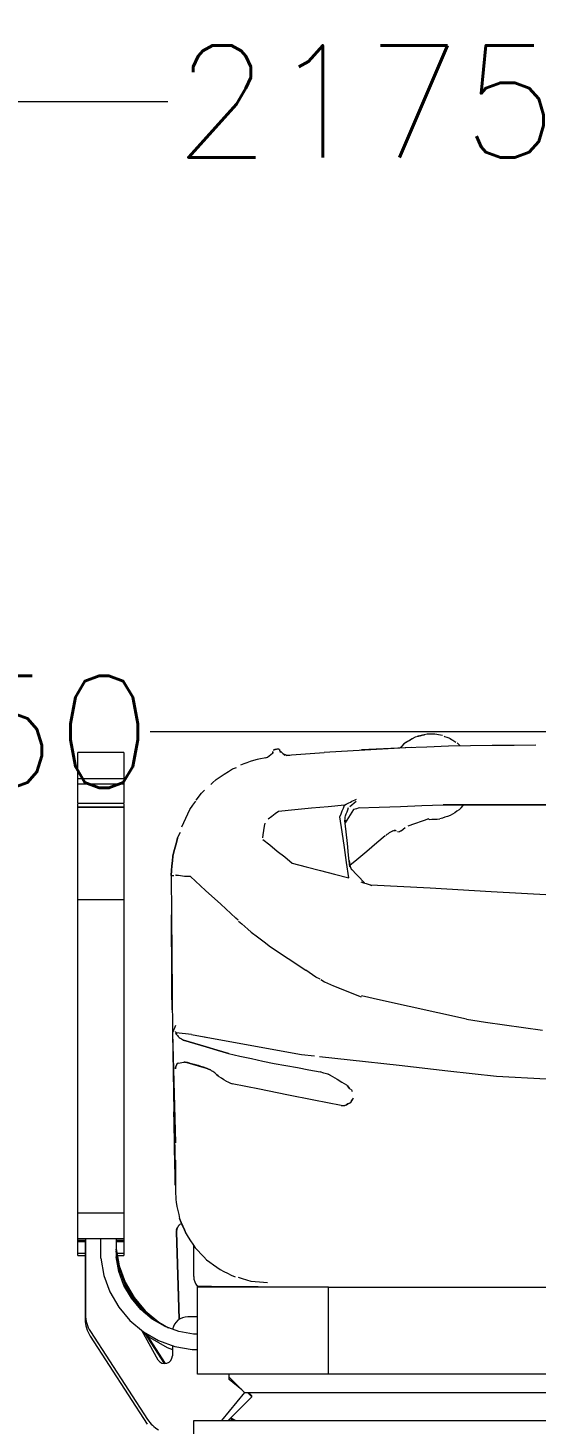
# Model space of a CAD drawing. Extents: x 3552052 to 4102982, y -707811 to -630695.
# Drawn here: x 3661960 to 3662414, y -695212 to -693966 of the extents above; entities that cross this region are included whole.
import ezdxf

# ---------------------------------------------------------------- set-up
doc = ezdxf.new("R2010")
doc.units = 0
doc.header["$LTSCALE"] = 6
doc.header["$MEASUREMENT"] = 0
doc.layers.get('Defpoints').update_dxf_attribs({"linetype": 'CONTINUOUS', "lineweight": 0})
doc.layers.add('ELE-4M UPS P.SB', color=3, linetype='CONTINUOUS', lineweight=0)
doc.layers.add('EQP', color=6, linetype='CONTINUOUS', lineweight=0)
doc.styles.add('ROMANS', font='romans.shx')
doc.dimstyles.new('AEPL1', dxfattribs={"dimtxt": 100, "dimasz": 75, "dimexe": 1.25, "dimexo": 50, "dimtad": 0, "dimdec": 0, "dimtxsty": 'ROMANS', "dimcen": 2.5, "dimclrd": 7, "dimclre": 7, "dimadec": 0, "dimazin": 0, "dimtfac": 1, "dimtdec": 0, "dimtmove": 0, "dimatfit": 3, "dimfxl": 1, "dimlwd": 0, "dimlwe": 0, "dimarcsym": 0})

# ---------------------------------------------------------------- blocks, each defined once
blk = doc.blocks.new('*D153')
at = {"layer": 'Defpoints', "color": 0, "linetype": 'ByBlock', "transparency": 16777216}
for p in [(3661174.2, -694594.1), (3661174.2, -694638.9), (3662624.2, -694638.9)]:
    blk.add_point(p, dxfattribs=at)
at = {"layer": 'ELE-4M UPS P.SB', "color": 7, "linetype": 'ByBlock', "lineweight": 0, "transparency": 16777216}
for p, q in [((3661174.2, -694588.9), (3661174.2, -694592.9)), ((3661249.2, -694594.1), (3661729.5, -694594.1)), ((3662549.2, -694594.1), (3662068.9, -694594.1)), ((3662624.2, -694588.9), (3662624.2, -694592.9))]:
    blk.add_line(p, q, dxfattribs=at)
at = {"layer": 'ELE-4M UPS P.SB', "color": 7, "linetype": 'ByBlock', "transparency": 16777216}
for points in [[(3661249.2, -694581.6), (3661249.2, -694606.6), (3661174.2, -694594.1)], [(3662549.2, -694581.6), (3662549.2, -694606.6), (3662624.2, -694594.1)]]:
    blk.add_solid(points, dxfattribs=at)
at = {"layer": 'ELE-4M UPS P.SB', "color": 0, "linetype": 'ByBlock', "transparency": 16777216, "insert": (3661899.2, -694594.1), "char_height": 100, "attachment_point": 5, "style": 'ROMANS'}
blk.add_mtext('1450', dxfattribs=at)
blk = doc.blocks.new('*D157')
at = {"layer": 'Defpoints', "color": 0, "linetype": 'ByBlock', "transparency": 16777216}
for p in [(3661174.2, -694031.2), (3661174.2, -694098.9), (3663349.1, -694098.9)]:
    blk.add_point(p, dxfattribs=at)
at = {"layer": 'ELE-4M UPS P.SB', "color": 7, "linetype": 'ByBlock', "lineweight": 0, "transparency": 16777216}
for p, q in [((3661174.2, -694048.9), (3661174.2, -694029.9)), ((3661249.2, -694031.2), (3662084.8, -694031.2)), ((3663274.1, -694031.2), (3662438.5, -694031.2)), ((3663349.1, -694048.9), (3663349.1, -694029.9))]:
    blk.add_line(p, q, dxfattribs=at)
at = {"layer": 'ELE-4M UPS P.SB', "color": 7, "linetype": 'ByBlock', "transparency": 16777216}
for points in [[(3661249.2, -694018.7), (3661249.2, -694043.7), (3661174.2, -694031.2)], [(3663274.1, -694018.7), (3663274.1, -694043.7), (3663349.1, -694031.2)]]:
    blk.add_solid(points, dxfattribs=at)
at = {"layer": 'ELE-4M UPS P.SB', "color": 0, "linetype": 'ByBlock', "transparency": 16777216, "insert": (3662261.6, -694031.2), "char_height": 100, "attachment_point": 5, "style": 'ROMANS'}
blk.add_mtext('2175', dxfattribs=at)

msp = doc.modelspace()

# ---------------------------------------------------------------- linework, layer by layer
at = {"layer": 'EQP'}
for p, q in [((3662292.2, -694608.3), (3662293.5, -694606.7)), ((3662293.5, -694606.7), (3662294.1, -694606.3)), ((3662297.5, -694603.6), (3662298.6, -694602.4)), ((3662298.6, -694602.4), (3662301, -694601.4)), ((3662299.8, -694601.9), (3662300.2, -694601.6)), ((3662307.8, -694598), (3662307.5, -694598.2)), ((3662309.6, -694597.7), (3662307.8, -694598)), ((3662310.3, -694597.5), (3662312.5, -694596.6)), ((3662312.5, -694596.6), (3662313.8, -694596.6)), ((3662340.2, -694602), (3662341.8, -694603.2)), ((3662343, -694603.8), (3662345.7, -694606.4)), ((3662045.5, -694612.5), (3662004.2, -694612.5)), ((3662004.2, -694612.6), (3662004.2, -694612.5)), ((3662004.2, -694620.1), (3662004.2, -694612.6)), ((3662004.2, -694635.9), (3662004.2, -694620.1)), ((3662045.5, -694612.5), (3662045.5, -694612.6)), ((3662045.5, -694612.6), (3662045.5, -694620.1)), ((3662045.5, -694620.1), (3662045.5, -694635.9)), ((3662172.2, -694617.2), (3662173.7, -694616.7)), ((3662173.7, -694616.7), (3662178, -694612.9)), ((3662178.4, -694612.5), (3662178.9, -694611.7)), ((3662180, -694610.1), (3662180.5, -694609.4)), ((3662187.1, -694613.2), (3662190.8, -694614.9)), ((3662190.8, -694614.9), (3662224.2, -694612.4)), ((3662190.8, -694614.9), (3662193.7, -694614.7)), ((3662302.2, -694608.1), (3662224.2, -694612.4)), ((3662142.4, -694626.9), (3662146.1, -694625.7)), ((3662142.4, -694626.9), (3662145.9, -694625.8)), ((3662045.5, -694635.8), (3662004.2, -694635.8)), ((3662004.2, -694640.3), (3662004.2, -694635.9)), ((3662004.2, -694657.3), (3662004.2, -694640.3)), ((3662004.2, -694640.3), (3662045.5, -694640.3)), ((3662045.5, -694635.9), (3662045.5, -694640.3)), ((3662045.5, -694640.3), (3662045.5, -694657.3)), ((3662110.1, -694655), (3662114.8, -694648.8)), ((3662117.5, -694646.2), (3662114.8, -694648.8)), ((3662252.7, -694656.2), (3662247.1, -694660.9)), ((3662045.5, -694658.1), (3662004.2, -694658.1)), ((3662004.2, -694661.1), (3662004.2, -694658.1)), ((3662045.5, -694661.1), (3662004.2, -694661.1)), ((3662004.2, -694743.6), (3662004.2, -694661.1)), ((3662004.2, -694661.1), (3662045.5, -694661.1)), ((3662045.5, -694658.1), (3662045.5, -694661.1)), ((3662045.5, -694661.1), (3662045.5, -694743.6)), ((3662250.5, -694663.2), (3662243, -694675.1)), ((3662242.9, -694672.8), (3662243, -694675)), ((3662288.9, -694682.7), (3662287.1, -694681.9)), ((3662293.1, -694682.5), (3662296.7, -694679.5)), ((3662317.7, -694671.6), (3662299, -694678.2)), ((3662318, -694672.2), (3662316.6, -694672)), ((3662280.2, -694685.6), (3662279.2, -694686.4)), ((3662289.7, -694683), (3662291.3, -694683.3)), ((3662089, -694705.1), (3662089, -694705.1)), ((3662246.6, -694708.9), (3662247.4, -694714.2)), ((3662247.5, -694713), (3662247.2, -694713)), ((3662248.1, -694716), (3662260.3, -694728.9)), ((3662004.2, -695023.5), (3662004.2, -694743.6)), ((3662004.2, -694743.6), (3662045.5, -694743.6)), ((3662045.5, -694743.6), (3662045.5, -695023.5)), ((3662216.8, -694813.1), (3662207.9, -694806.8)), ((3662220.7, -694814.9), (3662216.8, -694813.1)), ((3662221.2, -694815.2), (3662224.5, -694817.3)), ((3662088.6, -694842.2), (3662088.3, -694824.6)), ((3662237.7, -694822.7), (3662238.1, -694822.8)), ((3662091.4, -694856.1), (3662088.8, -694862.7)), ((3662088.8, -694862.7), (3662091.4, -694961)), ((3662091.4, -694861.8), (3662091.4, -694861.4)), ((3662105.7, -694864.1), (3662092.2, -694862.7)), ((3662117.2, -694866.2), (3662118, -694866.5)), ((3662204, -694882.1), (3662215.5, -694883.3)), ((3662091.8, -694893.1), (3662091.4, -694894)), ((3662091.4, -694894), (3662091.8, -694893.1)), ((3662091.4, -694894.4), (3662091.4, -694894.7)), ((3662091.4, -694894.7), (3662091.4, -694894.4)), ((3662094.2, -694889.9), (3662093, -694890.2)), ((3662094.2, -694889.9), (3662098.7, -694888.9)), ((3662100.1, -694888.8), (3662099.6, -694888.7)), ((3662099.6, -694888.7), (3662118.9, -694894.2)), ((3662100.1, -694888.8), (3662100.6, -694888.8)), ((3662103.6, -694889.5), (3662103.3, -694889.7)), ((3662109.5, -694891.3), (3662109.5, -694891.3)), ((3662109.5, -694891.3), (3662109.5, -694891.3)), ((3662109.5, -694891.3), (3662111.7, -694892)), ((3662090.8, -694968.2), (3662091, -694981.9)), ((3662091.1, -694983), (3662091, -694981.9)), ((3662004.2, -695046.3), (3662004.2, -695023.5)), ((3662004.2, -695023.5), (3662045.5, -695023.5)), ((3662045.5, -695023.5), (3662045.5, -695046.3)), ((3662092.5, -695038.5), (3662093, -695036.9)), ((3662095.7, -695033.7), (3662094.8, -695034.3)), ((3662094.8, -695034.3), (3662095.5, -695033.8)), ((3662096.9, -695033), (3662096, -695033.3)), ((3662096.9, -695033.1), (3662096, -695033.3)), ((3662096.5, -695033.2), (3662096.8, -695032.9)), ((3662096.9, -695032.9), (3662096.5, -695033.2)), ((3662097.1, -695033.8), (3662096.6, -695031.9)), ((3662098.6, -695036.6), (3662097.1, -695033.8)), ((3662004.2, -695046.6), (3662004.2, -695046.2)), ((3662004.2, -695046.3), (3662045.5, -695046.3)), ((3662004.2, -695047.8), (3662004.2, -695046.6)), ((3662004.2, -695046.6), (3662011.1, -695046.6)), ((3662004.2, -695048), (3662011.1, -695048)), ((3662004.2, -695049), (3662004.2, -695048.1)), ((3662004.2, -695049), (3662011.1, -695049)), ((3662004.2, -695059.3), (3662004.2, -695049)), ((3662010.9, -695049), (3662010.9, -695118.4)), ((3662011.1, -695046.2), (3662011.1, -695114.4)), ((3662024.9, -695063.9), (3662024.9, -695046.2)), ((3662038.6, -695046.2), (3662038.6, -695062.7)), ((3662038.6, -695046.6), (3662045.5, -695046.6)), ((3662038.6, -695048), (3662045.5, -695048)), ((3662038.6, -695049), (3662045.5, -695049)), ((3662038.6, -695055.4), (3662041.3, -695070.7)), ((3662041.3, -695071.2), (3662038.6, -695055.9)), ((3662045.5, -695046.2), (3662045.5, -695046.6)), ((3662045.5, -695046.6), (3662045.5, -695047.8)), ((3662045.5, -695048.1), (3662045.5, -695049)), ((3662045.5, -695049), (3662045.5, -695059.3)), ((3662107.8, -695080.2), (3662107.8, -695052.6)), ((3662004.2, -695061.5), (3662004.2, -695059.3)), ((3662004.2, -695059.3), (3662010.9, -695059.3)), ((3662004.2, -695061.5), (3662010.9, -695061.5)), ((3662024.9, -695063.9), (3662027.6, -695079.3)), ((3662041.3, -695072.6), (3662038.6, -695057.3)), ((3662041.3, -695073.1), (3662038.6, -695057.8)), ((3662040.9, -695075.7), (3662038.6, -695062.7)), ((3662039.3, -695059.3), (3662045.5, -695059.3)), ((3662039.7, -695061.5), (3662045.5, -695061.5)), ((3662045.5, -695059.3), (3662045.5, -695061.5)), ((3662115.5, -695061.6), (3662114.1, -695059.9)), ((3662116.7, -695062.6), (3662115.5, -695061.6)), ((3662027.6, -695079.3), (3662032.9, -695094)), ((3662045.5, -695088.2), (3662040.9, -695075.7)), ((3662041.3, -695070.7), (3662046.7, -695085.4)), ((3662041.3, -695071.2), (3662041.3, -695070.7)), ((3662046.7, -695085.9), (3662041.3, -695071.2)), ((3662041.3, -695073.1), (3662041.3, -695072.6)), ((3662046.7, -695087.3), (3662041.3, -695072.6)), ((3662046.7, -695087.8), (3662041.3, -695073.1)), ((3662128.7, -695072.2), (3662128.3, -695071.9)), ((3662052.1, -695099.6), (3662045.5, -695088.2)), ((3662046.7, -695085.4), (3662054.5, -695098.9)), ((3662046.7, -695085.9), (3662046.7, -695085.4)), ((3662054.5, -695099.4), (3662046.7, -695085.9)), ((3662046.7, -695087.8), (3662046.7, -695087.3)), ((3662054.5, -695100.8), (3662046.7, -695087.3)), ((3662054.5, -695101.3), (3662046.7, -695087.8)), ((3662111.2, -695088.7), (3662111.2, -695089.6)), ((3662111.2, -695089.6), (3662228, -695089.6)), ((3662111.2, -695167.4), (3662111.2, -695089.6)), ((3662228, -695089.6), (3662228, -695089.8)), ((3662228, -695089.8), (3662887.3, -695089.8)), ((3662228, -695167.5), (3662228, -695089.8)), ((3662032.9, -695094), (3662040.8, -695107.5)), ((3662060.6, -695109.8), (3662052.1, -695099.6)), ((3662054.5, -695098.9), (3662064.5, -695110.9)), ((3662054.5, -695099.4), (3662054.5, -695098.9)), ((3662064.5, -695111.4), (3662054.5, -695099.4)), ((3662054.5, -695101.3), (3662054.5, -695100.8)), ((3662064.5, -695112.8), (3662054.5, -695100.8)), ((3662064, -695112.6), (3662054.5, -695101.3)), ((3662040.8, -695107.5), (3662050.8, -695119.5)), ((3662070.7, -695118.3), (3662060.6, -695109.8)), ((3662064.5, -695110.9), (3662076.5, -695121)), ((3662064.5, -695111.4), (3662064.5, -695110.9)), ((3662076.5, -695121.4), (3662064.5, -695111.4)), ((3662071.8, -695118.9), (3662064.5, -695112.8)), ((3662082.2, -695124.9), (3662070.7, -695118.3)), ((3662111.2, -695116.3), (3662102.5, -695116.3)), ((3662015.5, -695129.4), (3662066.6, -695208)), ((3662050.8, -695119.5), (3662062.8, -695129.6)), ((3662076.1, -695154.9), (3662061.5, -695128.5)), ((3662061.7, -695128.9), (3662068.6, -695134.6)), ((3662062.8, -695129.6), (3662076.3, -695137.4)), ((3662081.8, -695158), (3662064.3, -695131)), ((3662076.5, -695121), (3662085.2, -695126)), ((3662076.5, -695121.4), (3662076.5, -695121)), ((3662082.9, -695125.2), (3662076.5, -695121.4)), ((3662094.6, -695129.4), (3662082.2, -695124.9)), ((3662107.6, -695131.7), (3662094.6, -695129.4)), ((3662015.3, -695133.4), (3662066.3, -695212)), ((3662065.5, -695132), (3662082.3, -695157.9)), ((3662068.6, -695134.6), (3662084.2, -695143.7)), ((3662076.3, -695137.4), (3662091, -695142.7)), ((3662084.2, -695143.7), (3662088.7, -695145.3)), ((3662088.7, -695141.9), (3662088.7, -695151.1)), ((3662091, -695142.7), (3662106.4, -695145.5)), ((3662111.2, -695131.7), (3662107.6, -695131.7)), ((3662106.4, -695145.5), (3662111.2, -695145.5)), ((3662228, -695167.4), (3662111.2, -695167.4)), ((3662139.4, -695170.1), (3662139.4, -695167.4)), ((3662887.3, -695167.5), (3662228, -695167.5)), ((3662139.4, -695170.1), (3662153.1, -695183.8)), ((3662139.4, -695172.2), (3662139.4, -695170.1)), ((3662150.7, -695181.5), (3662139.4, -695172.2)), ((3662132.9, -695208.7), (3662153.3, -695183.8)), ((3662138.6, -695208.7), (3662159.7, -695187.6)), ((3662153.1, -695183.8), (3662955.3, -695183.8)), ((3662159.7, -695187.6), (3662155.9, -695183.8)), ((3662156.8, -695183.8), (3662159.7, -695186.8)), ((3662159.7, -695187.6), (3662159.7, -695186.8)), ((3662107.8, -695208.7), (3662993.2, -695208.7)), ((3662107.8, -695296.3), (3662107.8, -695208.7)), ((3662140.2, -695208.7), (3662139.4, -695208)), ((3662142.6, -695208.7), (3662140.2, -695207.1)), ((3662141, -695206.3), (3662145.5, -695208.7))]:
    msp.add_line(p, q, dxfattribs=at)
at = {"layer": 'EQP', "flags": 128}
for points in [[(3662257.7, -694609.8), (3662277.1, -694608.9), (3662296.6, -694608.1), (3662316, -694607.3), (3662335.4, -694606.5)], [(3662295.5, -694604.8), (3662293.6, -694606.9), (3662292.3, -694608.3)], [(3662305.4, -694598.7), (3662302.9, -694600.2), (3662300.4, -694601.7), (3662297.9, -694603.2), (3662295.5, -694604.8)], [(3662300.2, -694601.6), (3662301.5, -694600.9), (3662302.7, -694600.3)], [(3662316.1, -694596), (3662313.5, -694596.7), (3662310.8, -694597.4), (3662308.1, -694598.1), (3662305.4, -694598.7)], [(3662323.1, -694596), (3662321.4, -694596), (3662319.6, -694596), (3662317.9, -694596), (3662316.1, -694596)], [(3662329.8, -694597.2), (3662328.2, -694596.9), (3662326.5, -694596.6), (3662324.8, -694596.3), (3662323.1, -694596)], [(3662331.5, -694598), (3662331.8, -694598.1), (3662333.7, -694598.7), (3662335.5, -694599.4)], [(3662335.4, -694606.5), (3662354.9, -694606.3), (3662374.3, -694606), (3662393.8, -694605.8), (3662413.3, -694605.6)], [(3662335.5, -694599.4), (3662336.7, -694600), (3662337.9, -694600.7), (3662339.1, -694601.3), (3662340.2, -694602)], [(3662161.3, -694619.5), (3662158.3, -694620.5), (3662155.3, -694621.6), (3662152.4, -694622.7), (3662149.4, -694623.7)], [(3662173.7, -694616.9), (3662170.6, -694617.5), (3662167.5, -694618.2), (3662164.4, -694618.8), (3662161.3, -694619.5)], [(3662178.4, -694613.5), (3662178.4, -694613), (3662178.4, -694612.6), (3662178.4, -694612.1), (3662178.4, -694611.6)], [(3662180.5, -694610), (3662180.1, -694610.1), (3662179.6, -694610.2), (3662179.2, -694610.3), (3662178.7, -694610.4)], [(3662180.5, -694609.4), (3662181.2, -694609.4), (3662181.8, -694609.4), (3662182.4, -694609.3), (3662183.1, -694609.3)], [(3662180.5, -694609.4), (3662180.5, -694609.5), (3662180.5, -694609.6), (3662180.5, -694609.7), (3662180.5, -694609.9)], [(3662180.5, -694609.9), (3662180.5, -694609.7), (3662180.5, -694609.6), (3662180.5, -694609.5), (3662180.5, -694609.4)], [(3662184.3, -694609.8), (3662184, -694609.7), (3662183.7, -694609.6), (3662183.4, -694609.5), (3662183.1, -694609.4)], [(3662184.3, -694609.8), (3662184.5, -694610.5), (3662184.7, -694611.2), (3662184.9, -694611.9), (3662185, -694612.5)], [(3662189.1, -694615.1), (3662188.1, -694614.1), (3662187.1, -694613.1), (3662186.1, -694612.2), (3662185.2, -694611.2)], [(3662187.2, -694613.2), (3662188.4, -694613.8), (3662189.7, -694614.4), (3662190.9, -694615)], [(3662190.8, -694614.9), (3662190.8, -694614.9), (3662190.9, -694614.9), (3662190.9, -694614.9), (3662190.9, -694615)], [(3662190.9, -694615), (3662190.9, -694614.9), (3662190.9, -694614.9), (3662190.8, -694614.9), (3662190.8, -694614.9)], [(3662127.7, -694636.5), (3662131.3, -694634.1), (3662135, -694631.7), (3662138.7, -694629.3), (3662142.4, -694626.9)], [(3662123, -694640.9), (3662124.5, -694639.5), (3662127.7, -694636.5)], [(3662104.4, -694663.2), (3662107, -694659.6), (3662109.6, -694656)], [(3662242.4, -694659.4), (3662243.8, -694658.7), (3662245.1, -694658), (3662246.4, -694657.3), (3662247.8, -694656.7)], [(3662247.8, -694656.7), (3662249.1, -694656), (3662250.5, -694655.4), (3662251.8, -694654.8), (3662253.2, -694654.2)], [(3662097.1, -694678.9), (3662098.9, -694675), (3662100.7, -694671.1), (3662102.6, -694667.1), (3662104.4, -694663.2)], [(3662183.4, -694665), (3662180.4, -694667.3), (3662177.4, -694669.6), (3662174.4, -694672)], [(3662242.4, -694659.4), (3662227.7, -694660.8), (3662212.9, -694662.2), (3662198.2, -694663.6), (3662183.4, -694665)], [(3662238.4, -694669.8), (3662239.4, -694667.2), (3662240.4, -694664.6), (3662241.4, -694662), (3662242.4, -694659.4)], [(3662246.3, -694724.3), (3662244.3, -694710.7), (3662242.4, -694697.1), (3662240.4, -694683.4), (3662238.4, -694669.8)], [(3662242.8, -694673.1), (3662242.9, -694672.1), (3662243, -694671.1), (3662243.1, -694670.1), (3662243.2, -694669.1)], [(3662243.2, -694669.1), (3662243.9, -694667.2), (3662244.7, -694665.3), (3662245.4, -694663.5), (3662246.1, -694661.6)], [(3662255.9, -694661.9), (3662254.5, -694662.2), (3662253.2, -694662.6), (3662251.8, -694662.9), (3662250.5, -694663.2)], [(3662254.5, -694661.8), (3662273.4, -694661.2), (3662292.4, -694660.5), (3662311.4, -694659.8), (3662330.4, -694659.1)], [(3662336.8, -694668.8), (3662334.4, -694669.5), (3662332.1, -694670.3), (3662329.8, -694671), (3662327.5, -694671.7)], [(3662773.9, -694659.1), (3662663, -694659.1), (3662552.2, -694659.1), (3662441.3, -694659.1), (3662330.4, -694659.1)], [(3662330.4, -694659.1), (3662441.3, -694659.1), (3662552.2, -694659.1), (3662663, -694659.1), (3662773.9, -694659.1)], [(3662344.8, -694663.6), (3662342.8, -694664.9), (3662340.8, -694666.2), (3662338.8, -694667.5), (3662336.8, -694668.8)], [(3662344.8, -694663.6), (3662346.5, -694661.7), (3662348.3, -694659.8), (3662348.9, -694659.1)], [(3662171.2, -694675.5), (3662170.8, -694678.1), (3662170.1, -694682), (3662169.5, -694685.8), (3662169.1, -694688.5)], [(3662247.1, -694714.5), (3662246.1, -694704.2), (3662245, -694693.8), (3662243.9, -694683.4), (3662242.8, -694673.1)], [(3662287.9, -694682.2), (3662287, -694682.3), (3662286.2, -694682.5), (3662285.4, -694682.6), (3662285, -694682.7)], [(3662292.8, -694682.4), (3662292.5, -694682.6), (3662292.1, -694682.8), (3662291.7, -694683.1), (3662291.3, -694683.3)], [(3662292.8, -694682.2), (3662292.9, -694682.3), (3662293, -694682.4), (3662293, -694682.5), (3662293.1, -694682.5)], [(3662318, -694672.2), (3662320.4, -694672.1), (3662322.8, -694672), (3662325.1, -694671.9), (3662327.5, -694671.7)], [(3662089, -694705.1), (3662090.1, -694701), (3662091.2, -694696.9), (3662092.3, -694692.8), (3662093.4, -694688.7)], [(3662093.4, -694688.8), (3662092.3, -694692.9), (3662091.2, -694696.9), (3662090.1, -694701), (3662089, -694705.1)], [(3662089, -694705.1), (3662090.1, -694701), (3662091.2, -694696.9), (3662092.3, -694692.9), (3662093.4, -694688.8)], [(3662095.8, -694683.8), (3662095.2, -694684.9), (3662093.4, -694688.7)], [(3662093.4, -694688.7), (3662095.2, -694684.9), (3662095.8, -694683.8)], [(3662169.4, -694690.1), (3662175.6, -694695), (3662182.3, -694700.4), (3662189, -694705.7), (3662195.7, -694711.1)], [(3662278.7, -694686.8), (3662271.2, -694693.1), (3662262.3, -694700.7), (3662253.4, -694708.2), (3662247.3, -694713.4)], [(3662284.7, -694682.9), (3662283.5, -694683.5), (3662282.4, -694684.2), (3662281.3, -694684.9), (3662280.2, -694685.6)], [(3662087.6, -694722.1), (3662087.9, -694717.8), (3662088.3, -694713.6), (3662088.7, -694709.3), (3662089, -694705.1)], [(3662087.6, -694722.1), (3662087.9, -694717.9), (3662088.3, -694713.6), (3662088.7, -694709.3), (3662089, -694705.1)], [(3662089, -694705.1), (3662088.7, -694709.3), (3662088.3, -694713.6), (3662087.9, -694717.9), (3662087.6, -694722.1)], [(3662195.7, -694711.1), (3662208.3, -694714.4), (3662221, -694717.7), (3662233.6, -694721), (3662246.3, -694724.3)], [(3662247.5, -694713), (3662247.3, -694712.3), (3662247.1, -694711.6), (3662246.9, -694710.9)], [(3662247.4, -694714.2), (3662248, -694715.7), (3662248.6, -694717.3)], [(3662087.6, -694722.1), (3662087.9, -694757.3), (3662088.2, -694792.4), (3662088.5, -694827.6), (3662088.8, -694862.7)], [(3662087.6, -694722.1), (3662087.6, -694722.1), (3662087.7, -694722.1), (3662087.8, -694722.1), (3662087.8, -694722.1)], [(3662087.8, -694722.1), (3662088.4, -694722.1), (3662088.9, -694722.1), (3662089.5, -694722.1), (3662090, -694722.1)], [(3662092.3, -694722.1), (3662092.1, -694722), (3662091.8, -694721.8), (3662091.6, -694721.7), (3662091.4, -694721.6)], [(3662099.5, -694723), (3662097.7, -694722.7), (3662095.9, -694722.5), (3662094.1, -694722.3), (3662092.3, -694722.1)], [(3662102.1, -694723.1), (3662101.4, -694723), (3662100.8, -694723), (3662100.2, -694723), (3662099.5, -694723)], [(3662104.8, -694723.2), (3662104.2, -694723.1), (3662103.5, -694723.1), (3662102.8, -694723.1), (3662102.1, -694723.1)], [(3662147.4, -694762), (3662145.4, -694760.3), (3662131.9, -694747.9), (3662118.4, -694735.5), (3662104.8, -694723.2)], [(3662257.1, -694727.9), (3662259.5, -694728.7), (3662261.9, -694729.5), (3662264.3, -694730.3), (3662266.7, -694731.1)], [(3662460, -694741.5), (3662427.6, -694739.7), (3662373.3, -694736.7), (3662319, -694733.7), (3662265.8, -694730.8)], [(3662088.3, -694824.6), (3662088.1, -694799), (3662088, -694773.3), (3662087.8, -694757.3)], [(3662147.9, -694763.1), (3662150.7, -694765.5), (3662153.5, -694767.9), (3662156.2, -694770.3), (3662159, -694772.7)], [(3662159, -694772.7), (3662164.8, -694777.1), (3662170.6, -694781.6), (3662176.4, -694786), (3662207.9, -694806.8)], [(3662224.5, -694817.3), (3662232.7, -694820.6), (3662240.9, -694824), (3662249.1, -694827.3), (3662257.3, -694830.6)], [(3662351.3, -694850.6), (3662325.7, -694844.9), (3662300.1, -694839.2), (3662274.5, -694833.5), (3662257.5, -694829.8)], [(3662351.3, -694850.6), (3662368.2, -694853.1), (3662385.2, -694855.5), (3662402.2, -694857.9), (3662419.2, -694860.4)], [(3662088.8, -694862.7), (3662089.5, -694897.9), (3662090.1, -694933), (3662090.8, -694968.2), (3662091.4, -694998.2)], [(3662091.4, -694861.8), (3662091.6, -694862), (3662091.8, -694862.2), (3662092, -694862.5), (3662092.2, -694862.7)], [(3662092.9, -694863.1), (3662092.5, -694863.2), (3662092.2, -694863.2), (3662091.9, -694863.3), (3662091.6, -694863.3)], [(3662091.6, -694863.3), (3662092.4, -694864.2), (3662093.2, -694865.1), (3662094, -694866), (3662094.8, -694866.8)], [(3662094.8, -694866.8), (3662095.8, -694867.5), (3662096.8, -694868.1), (3662097.8, -694868.7), (3662098.7, -694869.3)], [(3662138.9, -694881.2), (3662128.8, -694878.2), (3662118.8, -694875.3), (3662108.8, -694872.3), (3662098.7, -694869.3)], [(3662098.7, -694869.3), (3662108.8, -694872.3), (3662118.8, -694875.3), (3662128.8, -694878.2), (3662138.9, -694881.2)], [(3662105.7, -694864.1), (3662130.3, -694868.6), (3662154.9, -694873.1), (3662179.4, -694877.6), (3662204, -694882.1)], [(3662138.9, -694881.2), (3662149.1, -694883.4), (3662159.3, -694885.7), (3662169.5, -694887.9), (3662179.7, -694890.1)], [(3662091.4, -694894.7), (3662091.4, -694894.6), (3662091.4, -694894.4), (3662091.4, -694894.2), (3662091.4, -694894)], [(3662091.4, -694894), (3662091.4, -694894.2), (3662091.4, -694894.4), (3662091.4, -694894.6), (3662091.4, -694894.7)], [(3662093, -694890.2), (3662092.6, -694891.1), (3662092.2, -694892.1), (3662091.9, -694892.8)], [(3662091.9, -694892.8), (3662092.2, -694892.1), (3662092.6, -694891.1), (3662093, -694890.2)], [(3662098.7, -694888.9), (3662099.2, -694888.9), (3662099.6, -694888.9)], [(3662109.5, -694891.3), (3662107, -694890.6), (3662104.6, -694890), (3662102.1, -694889.3), (3662100.1, -694888.8)], [(3662100.6, -694888.8), (3662101.3, -694889), (3662102.1, -694889.2), (3662102.8, -694889.4), (3662103.6, -694889.5)], [(3662103.6, -694889.5), (3662105.1, -694890), (3662106.6, -694890.4), (3662108.1, -694890.8), (3662109.5, -694891.3)], [(3662118.9, -694894.2), (3662116.6, -694893.4), (3662114.2, -694892.7), (3662111.9, -694892), (3662109.5, -694891.3)], [(3662118.9, -694894.2), (3662119.9, -694894.6), (3662120.9, -694895), (3662121.9, -694895.4), (3662122.9, -694895.8)], [(3662122.9, -694895.8), (3662121.9, -694895.4), (3662120.9, -694895), (3662119.9, -694894.6), (3662118.9, -694894.2)], [(3662179.7, -694890.1), (3662190, -694892), (3662200.3, -694893.8), (3662210.5, -694895.7), (3662220.8, -694897.6)], [(3662220, -694883.8), (3662247.5, -694886.9), (3662291.1, -694891.7), (3662334.6, -694896.5), (3662378.1, -694901.3)], [(3662126.5, -694898.3), (3662125.6, -694897.7), (3662124.7, -694897.1), (3662123.8, -694896.5), (3662122.9, -694895.8)], [(3662126.5, -694898.3), (3662127.5, -694899.3), (3662128.5, -694900.2), (3662129.5, -694901.1), (3662130.5, -694902)], [(3662130.5, -694902), (3662129.5, -694901.1), (3662128.5, -694900.2), (3662127.5, -694899.3), (3662126.5, -694898.3)], [(3662136.8, -694905.9), (3662136.8, -694905.9), (3662134.7, -694904.6), (3662132.6, -694903.3), (3662130.5, -694902)], [(3662136.8, -694905.9), (3662138.1, -694906.5), (3662140.1, -694907.4), (3662142.2, -694908.3)], [(3662229.6, -694900.4), (3662227.4, -694899.7), (3662224.1, -694898.6), (3662220.8, -694897.6)], [(3662227.6, -694899.2), (3662231.8, -694901.7), (3662235.9, -694904.1), (3662240.1, -694906.6), (3662244.3, -694909.1)], [(3662378.1, -694901.3), (3662422.6, -694903.7), (3662467, -694906.1), (3662511.5, -694908.5), (3662555.9, -694910.9)], [(3662239.4, -694927.7), (3662215.1, -694922.8), (3662190.8, -694918), (3662166.5, -694913.1), (3662142.2, -694908.3)], [(3662247.9, -694913.4), (3662247, -694912.3), (3662246.1, -694911.2), (3662245.2, -694910.1), (3662244.3, -694909.1)], [(3662244.3, -694909.1), (3662245.2, -694910.1), (3662246.1, -694911.2), (3662247, -694912.3), (3662247.9, -694913.4)], [(3662248.5, -694913.1), (3662248.7, -694913.6), (3662248.9, -694914.1), (3662249, -694914.6), (3662249.2, -694915.1)], [(3662239.4, -694927.7), (3662240.3, -694927.7), (3662241.1, -694927.7), (3662241.9, -694927.7), (3662242.8, -694927.6)], [(3662248.1, -694924.8), (3662246.8, -694925.5), (3662245.4, -694926.2), (3662244.1, -694926.9), (3662242.8, -694927.6)], [(3662242.8, -694927.6), (3662244.1, -694926.9), (3662245.4, -694926.2), (3662246.8, -694925.5), (3662248.1, -694924.8)], [(3662250.2, -694921), (3662249.5, -694922.2), (3662248.8, -694923.5), (3662248.1, -694924.8)], [(3662248.1, -694924.8), (3662248.8, -694923.5), (3662249.5, -694922.2), (3662250.2, -694921)], [(3662091, -694981.9), (3662090.3, -694942.6), (3662090.1, -694933.1)], [(3662091.4, -694976.5), (3662091.4, -695003.8)], [(3662091.4, -694999.1), (3662091.3, -694998), (3662091.2, -694992.6), (3662091.1, -694987.3), (3662091, -694981.9)], [(3662091.4, -695004.2), (3662091.5, -695006.3), (3662091.7, -695008.9), (3662091.8, -695011.4), (3662092, -695014)], [(3662092, -695014), (3662092.8, -695017.6), (3662093.6, -695021.2), (3662094.4, -695024.9), (3662095.2, -695028.5)], [(3662095.2, -695028.5), (3662096.6, -695031.9), (3662098, -695035.3), (3662099.5, -695038.7), (3662100.9, -695042.1)], [(3662100.9, -695042.1), (3662099.5, -695038.7), (3662098, -695035.3), (3662096.6, -695031.9), (3662095.2, -695028.5)], [(3662093, -695036.9), (3662092.8, -695037.8), (3662092.7, -695038.6), (3662092.5, -695039.5), (3662092.4, -695040.3)], [(3662092.4, -695040.3), (3662092.5, -695039.5), (3662092.7, -695038.6), (3662092.8, -695037.8), (3662093, -695036.9)], [(3662092.5, -695038.5), (3662092.5, -695039), (3662092.5, -695039.4), (3662092.4, -695039.9), (3662092.4, -695040.3)], [(3662092.4, -695040.3), (3662093.3, -695069.3), (3662094.1, -695098.3), (3662094.8, -695118.7)], [(3662094.8, -695118.7), (3662094.1, -695098.3), (3662093.3, -695069.3), (3662092.4, -695040.3)], [(3662094.8, -695118.7), (3662094.1, -695098.3), (3662093.3, -695069.3), (3662092.4, -695040.3)], [(3662092.4, -695040.3), (3662093.3, -695069.3), (3662094.3, -695098.2), (3662094.9, -695118.6)], [(3662093, -695036.9), (3662092.9, -695037.3), (3662092.8, -695037.7), (3662092.6, -695038.1), (3662092.5, -695038.5)], [(3662094.8, -695034.3), (3662094.3, -695034.9), (3662093.9, -695035.6), (3662093.5, -695036.3), (3662093, -695036.9)], [(3662093, -695036.9), (3662093.5, -695036.3), (3662093.9, -695035.6), (3662094.3, -695034.9), (3662094.8, -695034.3)], [(3662100.9, -695042.1), (3662102.9, -695045.2), (3662105, -695048.3), (3662107, -695051.4), (3662109.1, -695054.5)], [(3662109.1, -695054.5), (3662111.6, -695057.2), (3662114.2, -695059.9), (3662116.7, -695062.6), (3662119.3, -695065.3)], [(3662119.3, -695065.3), (3662122.3, -695067.5), (3662125.3, -695069.7), (3662128.3, -695071.9), (3662131.3, -695074.1)], [(3662131.3, -695074.1), (3662134.6, -695075.7), (3662138, -695077.3), (3662141.3, -695079), (3662144.7, -695080.6)], [(3662159, -695084.6), (3662155.1, -695083.4), (3662151.3, -695082.2), (3662147.8, -695081.2)], [(3662173.7, -695086), (3662170.1, -695085.6), (3662166.4, -695085.3), (3662162.7, -695085), (3662159, -695084.6)]]:
    msp.add_lwpolyline(points, dxfattribs=at)
at = {"layer": 'EQP'}
for centre, radius, start, end in [((3662121.5, -695080.2), 13.7, 180, 221.1215), ((3662038.6, -695114.4), 27.5, 180, 213), ((3662102.5, -695130), 13.8, 90, 168.8625), ((3662081.8, -695151.1), 6.88, 213, 0), ((3662089.7, -695193), 27.5, 213, 241)]:
    msp.add_arc(centre, radius, start, end, dxfattribs=at)
for centre, major_axis, ratio, start_param, end_param in [((3662165.4, -695088.7), (-54.2, 0), 0.008727, 0, 1.570796), ((3662038.4, -695118.4), (27.5, 0), 0.999962, 3.141593, 3.717551)]:
    msp.add_ellipse(centre, major_axis=major_axis, ratio=ratio, start_param=start_param, end_param=end_param, dxfattribs=at)

# ---------------------------------------------------------------- dimensions: what is measured, and where the dimension line sits
at = {"layer": 'ELE-4M UPS P.SB', "color": 0, "linetype": 'ByBlock'}
for base, p1, p2, picture, middle in [((3661174.2, -694031.2), (3663349.1, -694098.9), (3661174.2, -694098.9), '*D157', (3662261.6, -694031.2)), ((3661174.2, -694594.1), (3662624.2, -694638.9), (3661174.2, -694638.9), '*D153', (3661899.2, -694594.1))]:
    dim = msp.add_linear_dim(base=base, p1=p1, p2=p2, dimstyle='AEPL1', dxfattribs=at)
    dim.commit()
    dim.dimension.update_dxf_attribs({"geometry": picture, "text_midpoint": middle})

doc.saveas('drawing.dxf')
